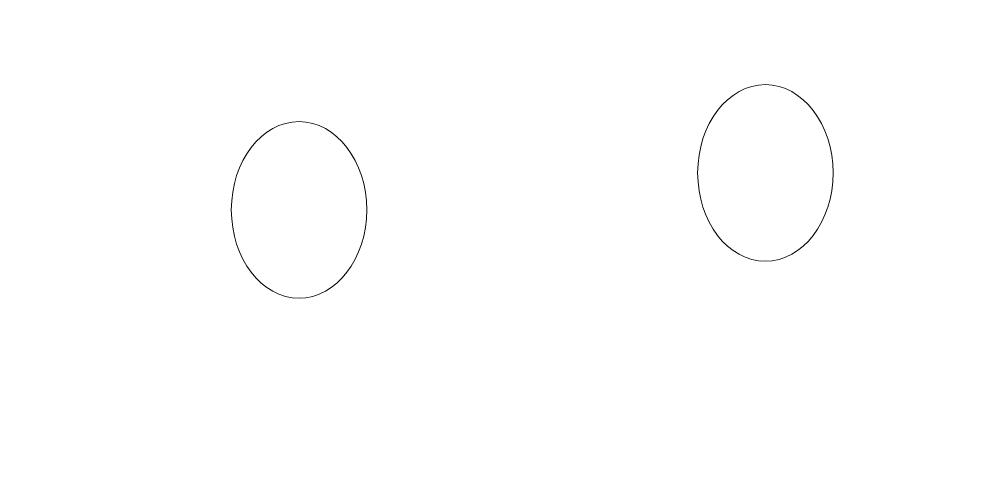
# Model space of a CAD drawing. Header units: millimetres. Extents: x -207 to 189, y -279 to 292.
# Drawn here: x -124.2 to -113.91, y 196.15 to 200.97 of the extents above; entities that cross this region are included whole.
import ezdxf

# ---------------------------------------------------------------- set-up
doc = ezdxf.new("R2010")
doc.units = ezdxf.units.MM
doc.header["$MEASUREMENT"] = 0
doc.layers.add('layer 1', color=7, linetype='Continuous')

msp = doc.modelspace()

# ---------------------------------------------------------------- linework, layer by layer
at = {"layer": 'layer 1', "lineweight": 9}
msp.add_open_spline([(-12.1732, -71.8089), (-12.1732, -71.8089), (-194.0377, -71.8089), (-194.0377, -71.8089), (-194.0377, -71.8089), (-194.0377, -71.8089), (-194.0377, -62.8057), (-194.0377, -62.8057), (-194.0377, -62.8057), (-194.0377, -62.8057), (-188.0357, -62.8057), (-188.0357, -62.8057), (-188.0357, -62.8057), (-188.0357, -62.8057), (-188.0357, -8.7866), (-188.0357, -8.7866), (-188.0357, -8.7866), (-188.0357, -8.7866), (-182.0335, -8.7866), (-182.0335, -8.7866), (-182.0335, -8.7866), (-182.0335, -8.7866), (-182.0335, 57.2368), (-182.0335, 57.2368), (-182.0335, 57.2368), (-182.0335, 57.2368), (-176.0313, 57.2368), (-176.0313, 57.2368), (-176.0313, 57.2368), (-176.0313, 57.2368), (-176.0313, 270.3124), (-176.0313, 270.3124), (-176.0313, 270.3124), (-175.5205, 274.5082), (-172.6642, 278.0508), (-168.6738, 279.445), (-168.6738, 279.445), (-125.8103, 291.5669), (-80.402, 291.5625), (-37.5372, 279.445), (-37.5372, 279.445), (-33.5462, 278.0527), (-30.6926, 274.508), (-30.1796, 270.3124), (-30.1796, 270.3124), (-30.1796, 270.3124), (-30.1796, 57.2368), (-30.1796, 57.2368), (-30.1796, 57.2368), (-30.1796, 57.2368), (-24.1774, 57.2368), (-24.1774, 57.2368), (-24.1774, 57.2368), (-24.1774, 57.2368), (-24.1774, -8.7866), (-24.1774, -8.7866), (-24.1774, -8.7866), (-24.1774, -8.7866), (-18.1754, -8.7866), (-18.1754, -8.7866), (-18.1754, -8.7866), (-18.1754, -8.7866), (-18.1754, -62.8057), (-18.1754, -62.8057), (-18.1754, -62.8057), (-18.1754, -62.8057), (-12.1732, -62.8057), (-12.1732, -62.8057), (-12.1732, -62.8057), (-12.1732, -62.8057), (-12.1732, -71.8089), (-12.1732, -71.8089)], degree=3, knots=[0, 0, 0, 0, 0.0526316, 0.0526316, 0.0526316, 0.0526316, 0.1052632, 0.1052632, 0.1052632, 0.1052632, 0.1578947, 0.1578947, 0.1578947, 0.1578947, 0.2105263, 0.2105263, 0.2105263, 0.2105263, 0.2631579, 0.2631579, 0.2631579, 0.2631579, 0.3157895, 0.3157895, 0.3157895, 0.3157895, 0.3684211, 0.3684211, 0.3684211, 0.3684211, 0.4210526, 0.4210526, 0.4210526, 0.4210526, 0.4736842, 0.4736842, 0.4736842, 0.4736842, 0.5263158, 0.5263158, 0.5263158, 0.5263158, 0.5789474, 0.5789474, 0.5789474, 0.5789474, 0.6315789, 0.6315789, 0.6315789, 0.6315789, 0.6842105, 0.6842105, 0.6842105, 0.6842105, 0.7368421, 0.7368421, 0.7368421, 0.7368421, 0.7894737, 0.7894737, 0.7894737, 0.7894737, 0.8421053, 0.8421053, 0.8421053, 0.8421053, 0.8947368, 0.8947368, 0.8947368, 0.8947368, 1, 1, 1, 1], dxfattribs=at)
at = {"layer": 'layer 1', "color": 5, "lineweight": 9}
for points in [[(-116.965, 199.3288), (-116.965, 199.3288), (-116.9611, 199.2327), (-116.9611, 199.2327), (-116.9611, 199.2327), (-116.9611, 199.2327), (-116.9502, 199.1394), (-116.9502, 199.1394), (-116.9502, 199.1394), (-116.9502, 199.1394), (-116.9323, 199.0492), (-116.9323, 199.0492), (-116.9323, 199.0492), (-116.9323, 199.0492), (-116.908, 198.9626), (-116.908, 198.9626), (-116.908, 198.9626), (-116.908, 198.9626), (-116.8776, 198.8804), (-116.8776, 198.8804), (-116.8776, 198.8804), (-116.8776, 198.8804), (-116.8413, 198.8027), (-116.8413, 198.8027), (-116.8413, 198.8027), (-116.8413, 198.8027), (-116.7998, 198.7302), (-116.7998, 198.7302), (-116.7998, 198.7302), (-116.7998, 198.7302), (-116.753, 198.6633), (-116.753, 198.6633), (-116.753, 198.6633), (-116.753, 198.6633), (-116.7018, 198.6024), (-116.7018, 198.6024), (-116.7018, 198.6024), (-116.7018, 198.6024), (-116.6462, 198.5481), (-116.6462, 198.5481), (-116.6462, 198.5481), (-116.6462, 198.5481), (-116.5866, 198.5009), (-116.5866, 198.5009), (-116.5866, 198.5009), (-116.5866, 198.5009), (-116.5235, 198.4611), (-116.5235, 198.4611), (-116.5235, 198.4611), (-116.5235, 198.4611), (-116.4572, 198.4294), (-116.4572, 198.4294), (-116.4572, 198.4294), (-116.4572, 198.4294), (-116.388, 198.4063), (-116.388, 198.4063), (-116.388, 198.4063), (-116.388, 198.4063), (-116.3163, 198.392), (-116.3163, 198.392), (-116.3163, 198.392), (-116.3163, 198.392), (-116.2428, 198.387), (-116.2428, 198.387), (-116.2428, 198.387), (-116.2428, 198.387), (-116.1688, 198.392), (-116.1688, 198.392), (-116.1688, 198.392), (-116.1688, 198.392), (-116.0971, 198.4063), (-116.0971, 198.4063), (-116.0971, 198.4063), (-116.0971, 198.4063), (-116.028, 198.4294), (-116.028, 198.4294), (-116.028, 198.4294), (-116.028, 198.4294), (-115.9616, 198.4611), (-115.9616, 198.4611), (-115.9616, 198.4611), (-115.9616, 198.4611), (-115.8986, 198.5009), (-115.8986, 198.5009), (-115.8986, 198.5009), (-115.8986, 198.5009), (-115.8389, 198.5481), (-115.8389, 198.5481), (-115.8389, 198.5481), (-115.8389, 198.5481), (-115.7833, 198.6024), (-115.7833, 198.6024), (-115.7833, 198.6024), (-115.7833, 198.6024), (-115.7319, 198.6633), (-115.7319, 198.6633), (-115.7319, 198.6633), (-115.7319, 198.6633), (-115.6853, 198.7302), (-115.6853, 198.7302), (-115.6853, 198.7302), (-115.6853, 198.7302), (-115.6438, 198.8027), (-115.6438, 198.8027), (-115.6438, 198.8027), (-115.6438, 198.8027), (-115.6075, 198.8804), (-115.6075, 198.8804), (-115.6075, 198.8804), (-115.6075, 198.8804), (-115.5771, 198.9626), (-115.5771, 198.9626), (-115.5771, 198.9626), (-115.5771, 198.9626), (-115.5529, 199.0492), (-115.5529, 199.0492), (-115.5529, 199.0492), (-115.5529, 199.0492), (-115.5349, 199.1394), (-115.5349, 199.1394), (-115.5349, 199.1394), (-115.5349, 199.1394), (-115.524, 199.2327), (-115.524, 199.2327), (-115.524, 199.2327), (-115.524, 199.2327), (-115.5202, 199.3288), (-115.5202, 199.3288), (-115.5202, 199.3288), (-115.5202, 199.3288), (-115.524, 199.4251), (-115.524, 199.4251), (-115.524, 199.4251), (-115.524, 199.4251), (-115.5349, 199.5184), (-115.5349, 199.5184), (-115.5349, 199.5184), (-115.5349, 199.5184), (-115.5529, 199.6086), (-115.5529, 199.6086), (-115.5529, 199.6086), (-115.5529, 199.6086), (-115.5771, 199.695), (-115.5771, 199.695), (-115.5771, 199.695), (-115.5771, 199.695), (-115.6075, 199.7773), (-115.6075, 199.7773), (-115.6075, 199.7773), (-115.6075, 199.7773), (-115.6438, 199.8549), (-115.6438, 199.8549), (-115.6438, 199.8549), (-115.6438, 199.8549), (-115.6853, 199.9273), (-115.6853, 199.9273), (-115.6853, 199.9273), (-115.6853, 199.9273), (-115.7319, 199.9942), (-115.7319, 199.9942), (-115.7319, 199.9942), (-115.7319, 199.9942), (-115.7833, 200.0552), (-115.7833, 200.0552), (-115.7833, 200.0552), (-115.7833, 200.0552), (-115.8389, 200.1093), (-115.8389, 200.1093), (-115.8389, 200.1093), (-115.8389, 200.1093), (-115.8986, 200.1565), (-115.8986, 200.1565), (-115.8986, 200.1565), (-115.8986, 200.1565), (-115.9616, 200.1962), (-115.9616, 200.1962), (-115.9616, 200.1962), (-115.9616, 200.1962), (-116.028, 200.228), (-116.028, 200.228), (-116.028, 200.228), (-116.028, 200.228), (-116.0971, 200.2511), (-116.0971, 200.2511), (-116.0971, 200.2511), (-116.0971, 200.2511), (-116.1688, 200.2654), (-116.1688, 200.2654), (-116.1688, 200.2654), (-116.1688, 200.2654), (-116.2428, 200.2704), (-116.2428, 200.2704), (-116.2428, 200.2704), (-116.2428, 200.2704), (-116.3163, 200.2654), (-116.3163, 200.2654), (-116.3163, 200.2654), (-116.3163, 200.2654), (-116.388, 200.2511), (-116.388, 200.2511), (-116.388, 200.2511), (-116.388, 200.2511), (-116.4572, 200.228), (-116.4572, 200.228), (-116.4572, 200.228), (-116.4572, 200.228), (-116.5235, 200.1962), (-116.5235, 200.1962), (-116.5235, 200.1962), (-116.5235, 200.1962), (-116.5866, 200.1565), (-116.5866, 200.1565), (-116.5866, 200.1565), (-116.5866, 200.1565), (-116.6462, 200.1093), (-116.6462, 200.1093), (-116.6462, 200.1093), (-116.6462, 200.1093), (-116.7018, 200.0552), (-116.7018, 200.0552), (-116.7018, 200.0552), (-116.7018, 200.0552), (-116.753, 199.9942), (-116.753, 199.9942), (-116.753, 199.9942), (-116.753, 199.9942), (-116.7998, 199.9273), (-116.7998, 199.9273), (-116.7998, 199.9273), (-116.7998, 199.9273), (-116.8413, 199.8549), (-116.8413, 199.8549), (-116.8413, 199.8549), (-116.8413, 199.8549), (-116.8776, 199.7773), (-116.8776, 199.7773), (-116.8776, 199.7773), (-116.8776, 199.7773), (-116.908, 199.695), (-116.908, 199.695), (-116.908, 199.695), (-116.908, 199.695), (-116.9323, 199.6086), (-116.9323, 199.6086), (-116.9323, 199.6086), (-116.9323, 199.6086), (-116.9502, 199.5184), (-116.9502, 199.5184), (-116.9502, 199.5184), (-116.9502, 199.5184), (-116.9611, 199.4251), (-116.9611, 199.4251), (-116.9611, 199.4251), (-116.9611, 199.4251), (-116.965, 199.3288), (-116.965, 199.3288)], [(-121.9373, 198.9351), (-121.9373, 198.9351), (-121.9336, 198.839), (-121.9336, 198.839), (-121.9336, 198.839), (-121.9336, 198.839), (-121.9225, 198.7457), (-121.9225, 198.7457), (-121.9225, 198.7457), (-121.9225, 198.7457), (-121.9048, 198.6555), (-121.9048, 198.6555), (-121.9048, 198.6555), (-121.9048, 198.6555), (-121.8805, 198.5689), (-121.8805, 198.5689), (-121.8805, 198.5689), (-121.8805, 198.5689), (-121.8499, 198.4868), (-121.8499, 198.4868), (-121.8499, 198.4868), (-121.8499, 198.4868), (-121.8138, 198.4092), (-121.8138, 198.4092), (-121.8138, 198.4092), (-121.8138, 198.4092), (-121.7721, 198.3365), (-121.7721, 198.3365), (-121.7721, 198.3365), (-121.7721, 198.3365), (-121.7255, 198.2697), (-121.7255, 198.2697), (-121.7255, 198.2697), (-121.7255, 198.2697), (-121.6743, 198.2089), (-121.6743, 198.2089), (-121.6743, 198.2089), (-121.6743, 198.2089), (-121.6187, 198.1546), (-121.6187, 198.1546), (-121.6187, 198.1546), (-121.6187, 198.1546), (-121.5591, 198.1074), (-121.5591, 198.1074), (-121.5591, 198.1074), (-121.5591, 198.1074), (-121.496, 198.0677), (-121.496, 198.0677), (-121.496, 198.0677), (-121.496, 198.0677), (-121.4297, 198.0359), (-121.4297, 198.0359), (-121.4297, 198.0359), (-121.4297, 198.0359), (-121.3605, 198.0128), (-121.3605, 198.0128), (-121.3605, 198.0128), (-121.3605, 198.0128), (-121.2888, 197.9985), (-121.2888, 197.9985), (-121.2888, 197.9985), (-121.2888, 197.9985), (-121.2151, 197.9935), (-121.2151, 197.9935), (-121.2151, 197.9935), (-121.2151, 197.9935), (-121.1413, 197.9985), (-121.1413, 197.9985), (-121.1413, 197.9985), (-121.1413, 197.9985), (-121.0696, 198.0128), (-121.0696, 198.0128), (-121.0696, 198.0128), (-121.0696, 198.0128), (-121.0006, 198.0359), (-121.0006, 198.0359), (-121.0006, 198.0359), (-121.0006, 198.0359), (-120.9343, 198.0677), (-120.9343, 198.0677), (-120.9343, 198.0677), (-120.9343, 198.0677), (-120.8711, 198.1074), (-120.8711, 198.1074), (-120.8711, 198.1074), (-120.8711, 198.1074), (-120.8116, 198.1546), (-120.8116, 198.1546), (-120.8116, 198.1546), (-120.8116, 198.1546), (-120.756, 198.2089), (-120.756, 198.2089), (-120.756, 198.2089), (-120.756, 198.2089), (-120.7046, 198.2697), (-120.7046, 198.2697), (-120.7046, 198.2697), (-120.7046, 198.2697), (-120.658, 198.3365), (-120.658, 198.3365), (-120.658, 198.3365), (-120.658, 198.3365), (-120.6163, 198.4092), (-120.6163, 198.4092), (-120.6163, 198.4092), (-120.6163, 198.4092), (-120.5802, 198.4868), (-120.5802, 198.4868), (-120.5802, 198.4868), (-120.5802, 198.4868), (-120.5496, 198.5689), (-120.5496, 198.5689), (-120.5496, 198.5689), (-120.5496, 198.5689), (-120.5253, 198.6555), (-120.5253, 198.6555), (-120.5253, 198.6555), (-120.5253, 198.6555), (-120.5076, 198.7457), (-120.5076, 198.7457), (-120.5076, 198.7457), (-120.5076, 198.7457), (-120.4967, 198.839), (-120.4967, 198.839), (-120.4967, 198.839), (-120.4967, 198.839), (-120.4929, 198.9351), (-120.4929, 198.9351), (-120.4929, 198.9351), (-120.4929, 198.9351), (-120.4967, 199.0314), (-120.4967, 199.0314), (-120.4967, 199.0314), (-120.4967, 199.0314), (-120.5076, 199.1247), (-120.5076, 199.1247), (-120.5076, 199.1247), (-120.5076, 199.1247), (-120.5253, 199.2149), (-120.5253, 199.2149), (-120.5253, 199.2149), (-120.5253, 199.2149), (-120.5496, 199.3013), (-120.5496, 199.3013), (-120.5496, 199.3013), (-120.5496, 199.3013), (-120.5802, 199.3836), (-120.5802, 199.3836), (-120.5802, 199.3836), (-120.5802, 199.3836), (-120.6163, 199.4612), (-120.6163, 199.4612), (-120.6163, 199.4612), (-120.6163, 199.4612), (-120.658, 199.5337), (-120.658, 199.5337), (-120.658, 199.5337), (-120.658, 199.5337), (-120.7046, 199.6005), (-120.7046, 199.6005), (-120.7046, 199.6005), (-120.7046, 199.6005), (-120.756, 199.6613), (-120.756, 199.6613), (-120.756, 199.6613), (-120.756, 199.6613), (-120.8116, 199.7156), (-120.8116, 199.7156), (-120.8116, 199.7156), (-120.8116, 199.7156), (-120.8711, 199.7628), (-120.8711, 199.7628), (-120.8711, 199.7628), (-120.8711, 199.7628), (-120.9343, 199.8025), (-120.9343, 199.8025), (-120.9343, 199.8025), (-120.9343, 199.8025), (-121.0006, 199.8343), (-121.0006, 199.8343), (-121.0006, 199.8343), (-121.0006, 199.8343), (-121.0696, 199.8574), (-121.0696, 199.8574), (-121.0696, 199.8574), (-121.0696, 199.8574), (-121.1413, 199.8717), (-121.1413, 199.8717), (-121.1413, 199.8717), (-121.1413, 199.8717), (-121.2151, 199.8765), (-121.2151, 199.8765), (-121.2151, 199.8765), (-121.2151, 199.8765), (-121.2888, 199.8717), (-121.2888, 199.8717), (-121.2888, 199.8717), (-121.2888, 199.8717), (-121.3605, 199.8574), (-121.3605, 199.8574), (-121.3605, 199.8574), (-121.3605, 199.8574), (-121.4297, 199.8343), (-121.4297, 199.8343), (-121.4297, 199.8343), (-121.4297, 199.8343), (-121.496, 199.8025), (-121.496, 199.8025), (-121.496, 199.8025), (-121.496, 199.8025), (-121.5591, 199.7628), (-121.5591, 199.7628), (-121.5591, 199.7628), (-121.5591, 199.7628), (-121.6187, 199.7156), (-121.6187, 199.7156), (-121.6187, 199.7156), (-121.6187, 199.7156), (-121.6743, 199.6613), (-121.6743, 199.6613), (-121.6743, 199.6613), (-121.6743, 199.6613), (-121.7255, 199.6005), (-121.7255, 199.6005), (-121.7255, 199.6005), (-121.7255, 199.6005), (-121.7721, 199.5337), (-121.7721, 199.5337), (-121.7721, 199.5337), (-121.7721, 199.5337), (-121.8138, 199.4612), (-121.8138, 199.4612), (-121.8138, 199.4612), (-121.8138, 199.4612), (-121.8499, 199.3836), (-121.8499, 199.3836), (-121.8499, 199.3836), (-121.8499, 199.3836), (-121.8805, 199.3013), (-121.8805, 199.3013), (-121.8805, 199.3013), (-121.8805, 199.3013), (-121.9048, 199.2149), (-121.9048, 199.2149), (-121.9048, 199.2149), (-121.9048, 199.2149), (-121.9225, 199.1247), (-121.9225, 199.1247), (-121.9225, 199.1247), (-121.9225, 199.1247), (-121.9336, 199.0314), (-121.9336, 199.0314), (-121.9336, 199.0314), (-121.9336, 199.0314), (-121.9373, 198.9351), (-121.9373, 198.9351)]]:
    msp.add_open_spline(points, degree=3, knots=[0, 0, 0, 0, 0.0153846, 0.0153846, 0.0153846, 0.0153846, 0.0307692, 0.0307692, 0.0307692, 0.0307692, 0.0461538, 0.0461538, 0.0461538, 0.0461538, 0.0615385, 0.0615385, 0.0615385, 0.0615385, 0.0769231, 0.0769231, 0.0769231, 0.0769231, 0.0923077, 0.0923077, 0.0923077, 0.0923077, 0.1076923, 0.1076923, 0.1076923, 0.1076923, 0.1230769, 0.1230769, 0.1230769, 0.1230769, 0.1384615, 0.1384615, 0.1384615, 0.1384615, 0.1538462, 0.1538462, 0.1538462, 0.1538462, 0.1692308, 0.1692308, 0.1692308, 0.1692308, 0.1846154, 0.1846154, 0.1846154, 0.1846154, 0.2, 0.2, 0.2, 0.2, 0.2153846, 0.2153846, 0.2153846, 0.2153846, 0.2307692, 0.2307692, 0.2307692, 0.2307692, 0.2461538, 0.2461538, 0.2461538, 0.2461538, 0.2615385, 0.2615385, 0.2615385, 0.2615385, 0.2769231, 0.2769231, 0.2769231, 0.2769231, 0.2923077, 0.2923077, 0.2923077, 0.2923077, 0.3076923, 0.3076923, 0.3076923, 0.3076923, 0.3230769, 0.3230769, 0.3230769, 0.3230769, 0.3384615, 0.3384615, 0.3384615, 0.3384615, 0.3538462, 0.3538462, 0.3538462, 0.3538462, 0.3692308, 0.3692308, 0.3692308, 0.3692308, 0.3846154, 0.3846154, 0.3846154, 0.3846154, 0.4, 0.4, 0.4, 0.4, 0.4153846, 0.4153846, 0.4153846, 0.4153846, 0.4307692, 0.4307692, 0.4307692, 0.4307692, 0.4461538, 0.4461538, 0.4461538, 0.4461538, 0.4615385, 0.4615385, 0.4615385, 0.4615385, 0.4769231, 0.4769231, 0.4769231, 0.4769231, 0.4923077, 0.4923077, 0.4923077, 0.4923077, 0.5076923, 0.5076923, 0.5076923, 0.5076923, 0.5230769, 0.5230769, 0.5230769, 0.5230769, 0.5384615, 0.5384615, 0.5384615, 0.5384615, 0.5538462, 0.5538462, 0.5538462, 0.5538462, 0.5692308, 0.5692308, 0.5692308, 0.5692308, 0.5846154, 0.5846154, 0.5846154, 0.5846154, 0.6, 0.6, 0.6, 0.6, 0.6153846, 0.6153846, 0.6153846, 0.6153846, 0.6307692, 0.6307692, 0.6307692, 0.6307692, 0.6461538, 0.6461538, 0.6461538, 0.6461538, 0.6615385, 0.6615385, 0.6615385, 0.6615385, 0.6769231, 0.6769231, 0.6769231, 0.6769231, 0.6923077, 0.6923077, 0.6923077, 0.6923077, 0.7076923, 0.7076923, 0.7076923, 0.7076923, 0.7230769, 0.7230769, 0.7230769, 0.7230769, 0.7384615, 0.7384615, 0.7384615, 0.7384615, 0.7538462, 0.7538462, 0.7538462, 0.7538462, 0.7692308, 0.7692308, 0.7692308, 0.7692308, 0.7846154, 0.7846154, 0.7846154, 0.7846154, 0.8, 0.8, 0.8, 0.8, 0.8153846, 0.8153846, 0.8153846, 0.8153846, 0.8307692, 0.8307692, 0.8307692, 0.8307692, 0.8461538, 0.8461538, 0.8461538, 0.8461538, 0.8615385, 0.8615385, 0.8615385, 0.8615385, 0.8769231, 0.8769231, 0.8769231, 0.8769231, 0.8923077, 0.8923077, 0.8923077, 0.8923077, 0.9076923, 0.9076923, 0.9076923, 0.9076923, 0.9230769, 0.9230769, 0.9230769, 0.9230769, 0.9384615, 0.9384615, 0.9384615, 0.9384615, 0.9538462, 0.9538462, 0.9538462, 0.9538462, 0.9692308, 0.9692308, 0.9692308, 0.9692308, 1, 1, 1, 1], dxfattribs=at)

doc.saveas('drawing.dxf')
